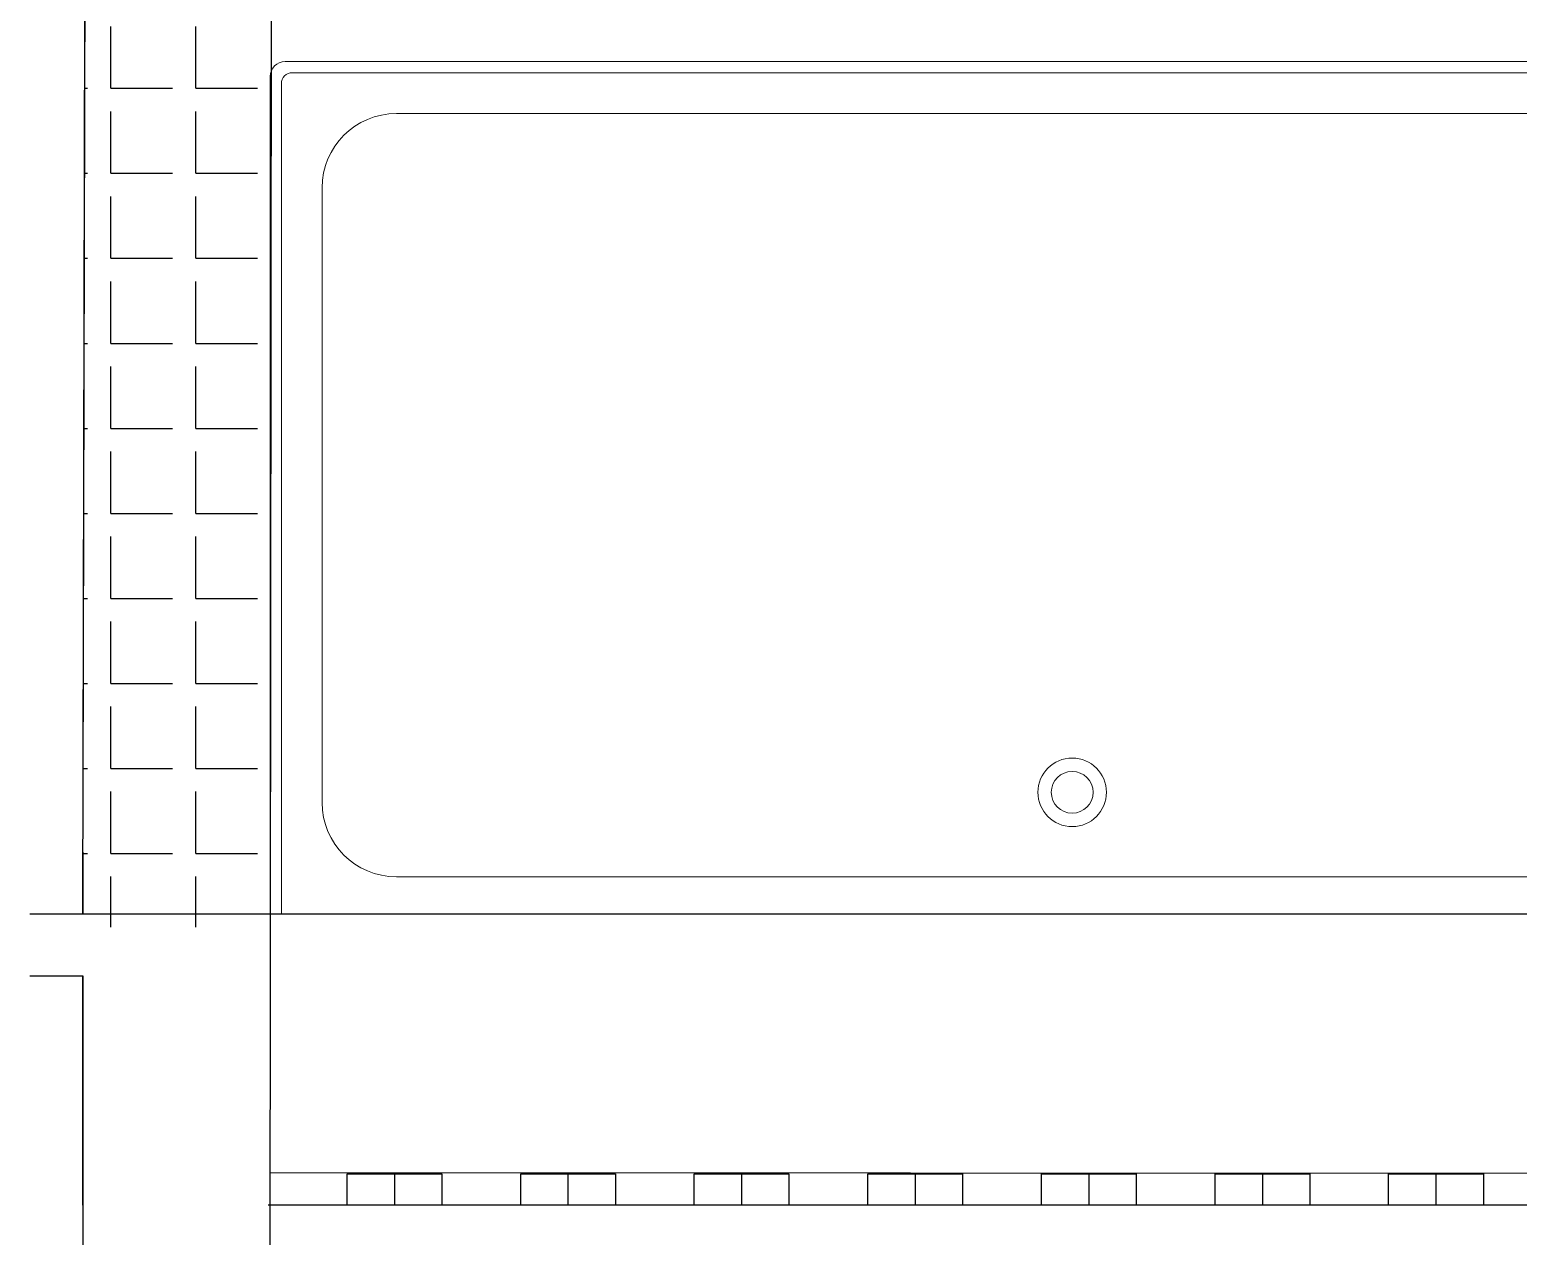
# Model space of a CAD drawing. Header units: inches. Extents: x 15 to 22798, y 21 to 21519.
# Drawn here: x 6251.7 to 6492.5, y 14978.4 to 15173.5 of the extents above; entities that cross this region are included whole.
import ezdxf

# ---------------------------------------------------------------- set-up
doc = ezdxf.new("R2010")
doc.units = ezdxf.units.IN
doc.header["$MEASUREMENT"] = 0
doc.layers.add('ARREDAMENTO', color=8, linetype='Continuous', lineweight=13)

# ---------------------------------------------------------------- blocks, each defined once
blk = doc.blocks.new('vasca')
at = {"layer": 'ARREDAMENTO'}
for p, q in [((11001.47, 4427.4), (11207.6, 4427.4)), ((11001.47, 4427.4), (11207.6, 4427.4)), ((10999.47, 4312.54), (10999.47, 4425.4)), ((10999.47, 4312.54), (10999.47, 4425.4)), ((11000.97, 4312.54), (11000.97, 4424.4)), ((11002.47, 4425.9), (11207.6, 4425.9)), ((11016.47, 4420.4), (11198.85, 4420.4)), ((11006.47, 4327.54), (11006.47, 4410.4)), ((11198.85, 4317.54), (11016.47, 4317.54))]:
    blk.add_line(p, q, dxfattribs=at)
for radius in [4.62, 2.82]:
    blk.add_circle((11107.57, 4328.92), radius, dxfattribs=at)
for centre, radius, start, end in [((11001.47, 4425.4), 2, 90, 180), ((11001.47, 4425.4), 2, 90, 180), ((11002.47, 4424.4), 1.5, 90, 180), ((11016.47, 4410.4), 10, 90, 180), ((11016.47, 4327.54), 10, 180, 270)]:
    blk.add_arc(centre, radius, start, end, dxfattribs=at)

msp = doc.modelspace()

# ---------------------------------------------------------------- hatches: boundary and pattern name
h = msp.add_hatch()
h.set_pattern_fill('ANGLE', color=0, scale=50)
h.set_pattern_definition([(360, (-12792.68, 10214.064), (1e-15, 13.75), [10, -3.75]), (90, (-12792.68, 10214.064), (-13.75, 2e-15), [10, -3.75])])
h.paths.add_polyline_path([(6290.82, 15248.64), (6260.82, 15248.64), (6260.31, 15028.38), (6290.31, 15028.38)])

# ---------------------------------------------------------------- linework, layer by layer
for p, q in [((6290.82, 15248.64), (6290.31, 14633.42)), ((6260.31, 15040.56), (6260.31, 15030.56)), ((6251.74, 15030.56), (6260.31, 15030.56)), ((6260.31, 15030.56), (6290.31, 15030.56)), ((6290.31, 15030.56), (6553.87, 15030.56)), ((6251.74, 15020.56), (6260.31, 15020.56)), ((6260.31, 15020.56), (6260.31, 14633.42)), ((6571.1, 14988.53), (6290.6, 14988.65)), ((6310.72, 14988.53), (6310.72, 14983.42)), ((6338.8, 14988.53), (6338.8, 14983.42)), ((6366.88, 14988.53), (6366.88, 14983.42)), ((6394.96, 14988.53), (6394.96, 14983.42)), ((6423.04, 14988.53), (6423.04, 14983.42)), ((6451.12, 14988.53), (6451.12, 14983.42)), ((6479.2, 14988.53), (6479.2, 14983.42)), ((6940.31, 14983.42), (6290.31, 14983.42))]:
    msp.add_line(p, q)
for points in [[(6750.33, 15693.6), (6940.31, 15693.42), (6940.31, 14983.42), (6290.31, 14983.42)], [(6260.82, 15248.64), (6260.31, 15050.56)], [(6260.31, 15030.56), (6260.82, 15248.64)], [(6260.31, 14983.42), (6260.31, 15020.56)]]:
    msp.add_lwpolyline(points)
for points in [[(6303.07, 14988.53), (6318.38, 14988.53), (6318.38, 14983.42), (6303.07, 14983.42)], [(6331.15, 14988.53), (6346.46, 14988.53), (6346.46, 14983.42), (6331.15, 14983.42)], [(6359.23, 14988.53), (6374.54, 14988.53), (6374.54, 14983.42), (6359.23, 14983.42)], [(6387.31, 14988.53), (6402.62, 14988.53), (6402.62, 14983.42), (6387.31, 14983.42)], [(6415.39, 14988.53), (6430.7, 14988.53), (6430.7, 14983.42), (6415.39, 14983.42)], [(6443.46, 14988.53), (6458.78, 14988.53), (6458.78, 14983.42), (6443.46, 14983.42)], [(6471.54, 14988.53), (6486.86, 14988.53), (6486.86, 14983.42), (6471.54, 14983.42)]]:
    msp.add_lwpolyline(points, close=True)

# ---------------------------------------------------------------- block references
at = {"layer": 'ARREDAMENTO', "xscale": 1.2, "yscale": 1.2, "zscale": 1.2}
msp.add_blockref('vasca', (-6908.73, 9855.51), dxfattribs=at)

doc.saveas('drawing.dxf')
